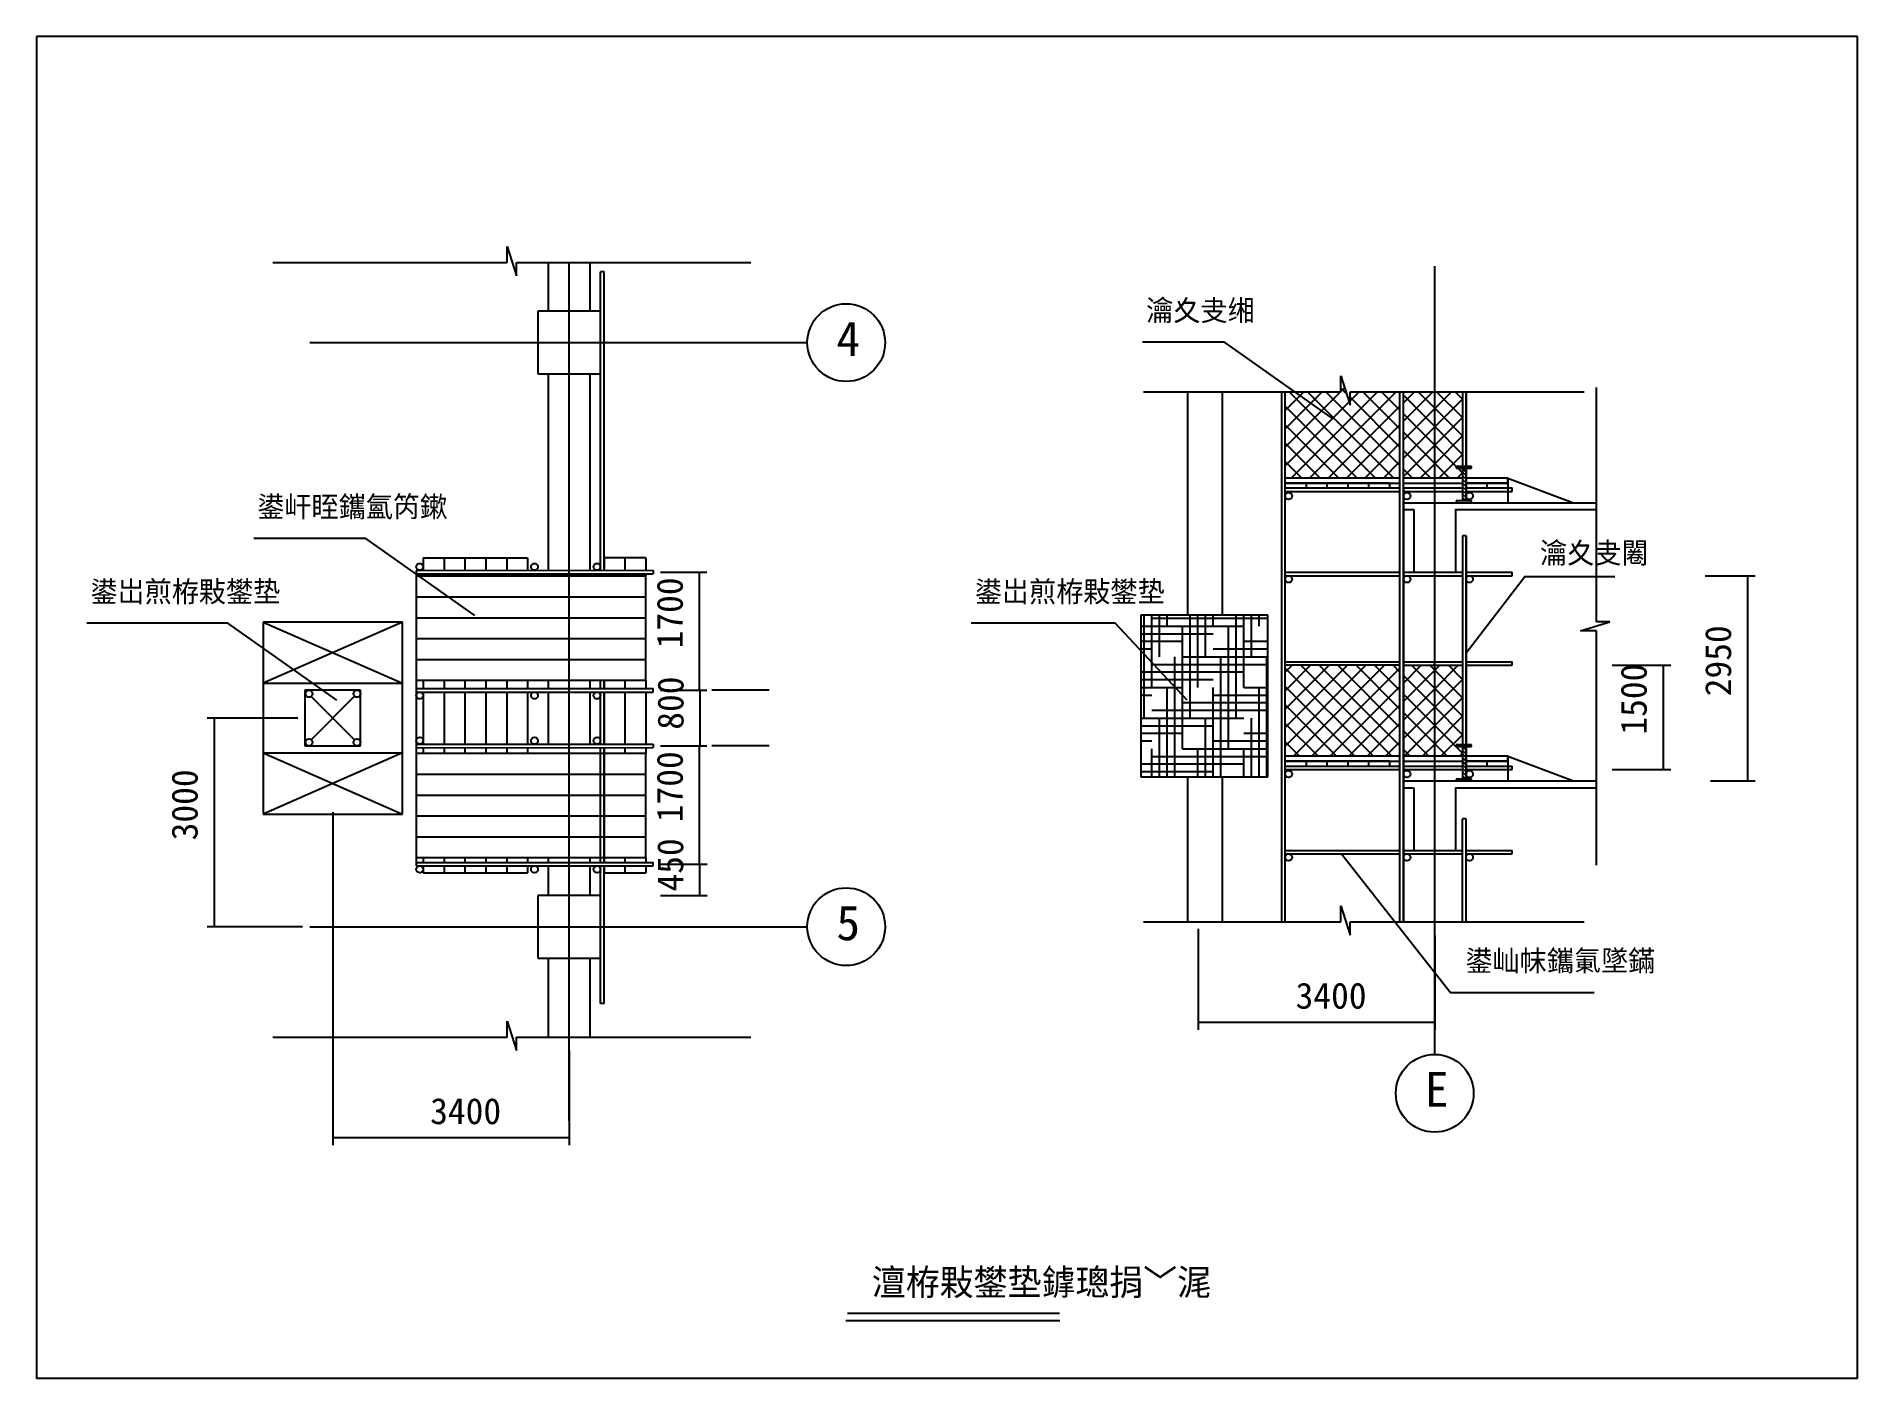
# Model space of a CAD drawing. Header units: metres. Extents: x 0 to 377, y 0 to 278.
import ezdxf

# ---------------------------------------------------------------- set-up
doc = ezdxf.new("R2010")
doc.units = ezdxf.units.M
doc.layers.add(' ', color=7, linetype='Continuous')

msp = doc.modelspace()

# ---------------------------------------------------------------- linework, layer by layer
at = {"layer": ' '}
for p, q in [((110.31, 53.39), (110.31, 231.12)), ((289.47, 67.13), (289.47, 230.35)), ((56.57, 214.53), (159.59, 214.53)), ((56.57, 93.57), (159.59, 93.57))]:
    msp.add_line(p, q, dxfattribs=at)
for p, q in [((377.01, 277.93), (0, 277.93)), ((0, 277.93), (0, 0)), ((377.01, 0), (377.01, 277.93)), ((97.45, 231.12), (97.45, 234.41)), ((97.45, 234.41), (99.37, 228.34)), ((48.96, 231.12), (97.45, 231.12)), ((99.37, 228.34), (99.37, 231.12)), ((99.37, 231.12), (147.87, 231.12)), ((105.99, 221.01), (105.99, 231.12)), ((114.63, 221.01), (114.63, 231.12)), ((116.79, 167.37), (116.79, 229.16)), ((117.51, 229.16), (116.79, 229.16)), ((117.51, 167.37), (117.51, 229.16)), ((116.79, 221.01), (103.83, 221.01)), ((103.83, 221.01), (103.83, 208.05)), ((116.79, 208.05), (116.79, 221.01)), ((103.83, 208.05), (116.79, 208.05)), ((105.99, 167.37), (105.99, 208.05)), ((114.63, 167.37), (114.63, 208.05)), ((270.02, 204.36), (270.02, 207.65)), ((270.02, 207.65), (271.94, 201.58)), ((229.15, 204.36), (270.02, 204.36)), ((238.26, 204.36), (238.26, 158.09)), ((245.5, 204.36), (245.5, 158.09)), ((257.79, 94.6), (257.79, 204.36)), ((258.51, 192.85), (270.81, 205.15)), ((258.51, 94.6), (258.51, 204.36)), ((258.51, 204.31), (258.56, 204.36)), ((258.51, 200.49), (262.38, 204.36)), ((258.51, 196.67), (266.2, 204.36)), ((277.22, 186.46), (259.33, 204.36)), ((259.76, 186.46), (277.66, 204.36)), ((281.04, 186.46), (263.15, 204.36)), ((263.58, 186.46), (281.47, 204.36)), ((282.27, 189.06), (266.96, 204.36)), ((271.19, 203.95), (270.02, 205.12)), ((271.94, 201.58), (271.94, 204.36)), ((271.94, 204.36), (320.44, 204.36)), ((271.94, 202.46), (273.84, 204.36)), ((282.27, 196.69), (274.6, 204.36)), ((282.27, 200.51), (278.42, 204.36)), ((282.27, 204.33), (282.24, 204.36)), ((282.27, 94.6), (282.27, 204.36)), ((282.99, 94.6), (282.99, 204.36)), ((282.99, 202.05), (285.29, 204.36)), ((282.99, 198.23), (289.11, 204.36)), ((289.47, 197.13), (282.99, 203.61)), ((289.47, 200.95), (286.06, 204.36)), ((289.47, 200.9), (292.93, 204.36)), ((295.23, 199.01), (289.87, 204.36)), ((295.23, 202.82), (293.69, 204.36)), ((295.23, 204.36), (295.23, 188.86)), ((295.95, 204.36), (295.95, 188.86)), ((295.95, 188.86), (295.95, 204.36)), ((322.97, 156.73), (322.97, 205.23)), ((258.51, 189.03), (271.73, 202.25)), ((273.41, 186.46), (258.51, 201.35)), ((267.4, 186.46), (282.27, 201.33)), ((282.27, 192.87), (271.94, 203.2)), ((282.99, 194.42), (289.47, 200.9)), ((289.47, 197.08), (295.23, 202.84)), ((295.23, 195.19), (289.47, 200.95)), ((269.59, 186.46), (258.51, 197.53)), ((271.21, 186.46), (282.27, 197.51)), ((289.47, 193.31), (282.99, 199.79)), ((282.99, 190.6), (289.47, 197.08)), ((289.47, 193.26), (295.23, 199.02)), ((295.23, 191.37), (289.47, 197.13)), ((265.77, 186.46), (258.51, 193.72)), ((275.03, 186.46), (282.27, 193.7)), ((289.47, 189.49), (282.99, 195.97)), ((282.99, 186.78), (289.47, 193.26)), ((289.47, 189.44), (295.23, 195.2)), ((293.92, 188.86), (289.47, 193.31)), ((261.95, 186.46), (258.51, 189.9)), ((278.85, 186.46), (282.27, 189.88)), ((288.68, 186.46), (282.99, 192.15)), ((286.49, 186.46), (289.47, 189.44)), ((292.5, 186.46), (289.47, 189.49)), ((290.31, 186.46), (295.23, 191.38)), ((297.08, 188.86), (293.91, 188.86)), ((293.91, 188.86), (293.91, 188.51)), ((293.91, 188.51), (297.08, 188.51)), ((295.23, 187.55), (294.26, 188.51)), ((295.23, 188.51), (295.23, 181.73)), ((295.95, 188.51), (295.95, 181.73)), ((295.95, 181.73), (295.95, 188.51)), ((297.08, 188.51), (297.08, 188.86)), ((282.27, 186.46), (258.51, 186.46)), ((258.51, 185.45), (282.27, 185.45)), ((280.11, 185.45), (258.51, 185.45)), ((262.83, 185.45), (262.83, 184.43)), ((267.15, 185.45), (267.15, 184.43)), ((271.47, 185.45), (271.47, 184.43)), ((275.79, 185.45), (275.79, 184.43)), ((280.11, 185.45), (280.11, 184.43)), ((284.86, 186.46), (282.99, 188.34)), ((295.23, 186.46), (282.99, 186.46)), ((282.99, 185.45), (295.23, 185.45)), ((294.12, 186.46), (295.23, 187.56)), ((295.95, 187.76), (295.23, 188.42)), ((295.95, 187), (295.23, 187.67)), ((295.95, 186.25), (295.23, 186.92)), ((295.95, 185.5), (295.23, 186.16)), ((295.95, 184.74), (295.23, 185.41)), ((304.59, 186.46), (295.95, 186.46)), ((295.95, 185.45), (304.59, 185.45)), ((304.59, 185.45), (295.95, 185.45)), ((300.27, 185.45), (300.27, 184.43)), ((304.59, 186.46), (304.59, 181.38)), ((304.59, 186.46), (318.2, 181.38)), ((304.59, 185.45), (304.59, 186.46)), ((304.59, 185.45), (304.59, 184.43)), ((258.51, 184.43), (282.27, 184.43)), ((258.51, 183.71), (282.27, 183.71)), ((282.99, 184.58), (282.99, 94.6)), ((282.99, 184.43), (295.23, 184.43)), ((282.99, 183.71), (295.23, 183.71)), ((282.99, 181.38), (322.97, 181.38)), ((297.08, 181.73), (293.91, 181.73)), ((293.91, 181.73), (293.91, 181.38)), ((293.91, 181.38), (297.08, 181.38)), ((295.95, 183.99), (295.23, 184.65)), ((295.95, 183.24), (295.23, 183.9)), ((295.95, 182.48), (295.23, 183.15)), ((295.95, 181.73), (295.23, 182.39)), ((295.95, 184.43), (305.53, 184.43)), ((295.95, 183.71), (305.53, 183.71)), ((297.08, 181.38), (297.08, 181.73)), ((305.53, 183.71), (305.53, 184.43)), ((282.99, 179.94), (285.14, 179.94)), ((282.99, 179.94), (285.14, 179.94)), ((285.15, 179.93), (285.14, 179.94)), ((285.15, 179.93), (285.14, 179.94)), ((285.15, 179.93), (285.15, 166.99)), ((293.79, 179.94), (322.97, 179.94)), ((293.79, 179.93), (293.79, 179.94)), ((293.79, 179.93), (293.79, 166.99)), ((295.23, 174.52), (295.23, 131.26)), ((295.95, 174.52), (295.23, 174.52)), ((295.95, 174.52), (295.95, 131.26)), ((295.95, 131.26), (295.95, 174.52)), ((80.07, 169.93), (80.07, 167.36)), ((80.07, 169.93), (101.67, 169.93)), ((84.39, 169.93), (84.39, 167.36)), ((88.71, 169.93), (88.71, 167.36)), ((93.03, 169.93), (93.03, 167.36)), ((97.35, 169.93), (97.35, 167.36)), ((101.67, 169.93), (101.67, 167.36)), ((117.51, 169.93), (117.51, 167.37)), ((121.83, 169.93), (117.51, 169.93)), ((121.83, 169.93), (121.83, 167.37)), ((126.15, 169.93), (121.83, 169.93)), ((126.15, 169.93), (126.15, 167.37)), ((78.63, 167.36), (127.7, 167.37)), ((78.63, 167.36), (78.63, 106.17)), ((78.63, 166.64), (127.7, 166.65)), ((78.63, 166.2), (126.15, 166.2)), ((80.07, 166.64), (80.07, 166.2)), ((84.39, 166.64), (84.39, 166.2)), ((88.71, 166.64), (88.71, 166.2)), ((93.03, 166.64), (93.03, 166.2)), ((97.35, 166.64), (97.35, 166.2)), ((101.67, 166.64), (101.67, 166.2)), ((116.79, 166.2), (116.79, 166.65)), ((117.51, 166.65), (117.51, 166.2)), ((117.51, 166.2), (117.51, 166.65)), ((121.83, 166.65), (121.83, 166.2)), ((126.15, 166.65), (126.15, 166.2)), ((126.15, 144.6), (126.15, 166.2)), ((127.7, 167.37), (127.7, 166.65)), ((129.2, 167.01), (138.79, 167.01)), ((137.29, 142.53), (137.29, 167.01)), ((258.51, 166.98), (282.27, 166.98)), ((258.51, 166.26), (282.27, 166.26)), ((282.99, 166.98), (295.23, 166.98)), ((282.99, 166.26), (295.23, 166.26)), ((285.15, 166.99), (285.15, 166.98)), ((285.15, 166.98), (293.78, 166.98)), ((293.79, 166.99), (293.78, 166.98)), ((295.95, 166.98), (305.53, 166.98)), ((295.95, 166.26), (305.53, 166.26)), ((305.53, 166.26), (305.53, 166.98)), ((345.49, 166.26), (355.81, 166.26)), ((354.31, 123.78), (354.31, 166.26)), ((78.63, 161.88), (126.15, 161.88)), ((46.95, 156.64), (75.75, 143.97)), ((75.75, 156.64), (46.95, 143.97)), ((75.75, 156.64), (46.95, 156.64)), ((46.95, 156.64), (46.95, 116.86)), ((75.75, 116.86), (75.75, 156.64)), ((78.63, 157.56), (126.15, 157.56)), ((254.91, 158.09), (228.65, 158.09)), ((228.65, 158.09), (228.65, 124.59)), ((228.65, 155.84), (249.97, 155.84)), ((229.33, 136.79), (229.33, 158.09)), ((230.92, 143.14), (230.92, 158.09)), ((230.92, 157.43), (254.91, 157.43)), ((232.51, 149.49), (232.51, 158.09)), ((234.1, 155.84), (234.1, 158.09)), ((237.27, 130.44), (237.27, 155.84)), ((238.86, 136.79), (238.86, 158.09)), ((240.45, 143.14), (240.45, 158.09)), ((242.03, 149.49), (242.03, 158.09)), ((243.62, 155.84), (243.62, 158.09)), ((246.8, 130.44), (246.8, 155.84)), ((248.38, 136.79), (248.38, 158.09)), ((249.97, 143.14), (249.97, 158.09)), ((251.56, 149.49), (251.56, 158.09)), ((253.15, 155.84), (253.15, 158.09)), ((254.91, 124.59), (254.91, 158.09)), ((319.67, 154.81), (325.75, 156.73)), ((322.97, 154.81), (319.67, 154.81)), ((325.75, 156.73), (322.97, 156.73)), ((322.97, 106.31), (322.97, 154.81)), ((78.63, 153.24), (126.15, 153.24)), ((228.65, 154.25), (243.62, 154.25)), ((228.65, 152.67), (237.27, 152.67)), ((228.65, 151.08), (230.92, 151.08)), ((243.62, 151.08), (254.91, 151.08)), ((249.97, 152.67), (254.91, 152.67)), ((78.63, 148.92), (126.15, 148.92)), ((230.92, 147.9), (254.91, 147.9)), ((235.68, 124.59), (235.68, 149.49)), ((237.27, 149.49), (254.91, 149.49)), ((245.21, 124.59), (245.21, 149.49)), ((254.73, 124.59), (254.73, 149.49)), ((258.51, 148.43), (282.27, 148.43)), ((282.27, 147.71), (258.51, 147.71)), ((258.51, 146.26), (259.96, 147.71)), ((258.51, 142.44), (263.78, 147.71)), ((258.51, 138.62), (267.6, 147.71)), ((258.51, 134.81), (271.42, 147.71)), ((258.51, 130.99), (275.24, 147.71)), ((276.78, 128.86), (258.51, 147.12)), ((260.21, 128.86), (279.06, 147.71)), ((280.6, 128.86), (261.75, 147.71)), ((264.02, 128.86), (282.27, 147.1)), ((282.27, 131.01), (265.56, 147.71)), ((282.27, 134.83), (269.38, 147.71)), ((282.27, 138.64), (273.2, 147.71)), ((282.27, 142.46), (277.02, 147.71)), ((282.27, 146.28), (280.84, 147.71)), ((282.99, 148.43), (295.23, 148.43)), ((282.99, 147.71), (295.23, 147.71)), ((282.99, 144), (286.69, 147.71)), ((289.47, 142.9), (284.66, 147.71)), ((289.47, 146.72), (288.47, 147.71)), ((289.47, 146.67), (290.51, 147.71)), ((289.47, 142.85), (294.33, 147.71)), ((295.23, 144.78), (292.29, 147.71)), ((295.95, 148.43), (305.53, 148.43)), ((295.95, 147.71), (305.53, 147.71)), ((305.53, 147.71), (305.53, 148.43)), ((326.22, 147.71), (338.33, 147.71)), ((336.83, 126.11), (336.83, 147.71)), ((46.95, 143.97), (75.75, 143.97)), ((78.63, 144.6), (126.15, 144.6)), ((80.07, 144.6), (80.07, 142.89)), ((84.39, 144.6), (84.39, 142.89)), ((88.71, 144.6), (88.71, 142.89)), ((93.03, 144.6), (93.03, 142.89)), ((97.35, 144.6), (97.35, 142.89)), ((101.67, 144.6), (101.67, 142.89)), ((105.99, 142.89), (105.99, 144.6)), ((114.63, 142.89), (114.63, 144.6)), ((116.79, 142.89), (116.79, 144.6)), ((117.51, 142.89), (117.51, 144.6)), ((117.51, 144.6), (117.51, 142.89)), ((121.83, 144.6), (121.83, 142.89)), ((126.15, 144.6), (126.15, 142.89)), ((228.65, 146.32), (249.97, 146.32)), ((228.65, 144.73), (243.62, 144.73)), ((272.96, 128.86), (258.51, 143.31)), ((267.84, 128.86), (282.27, 143.28)), ((282.99, 140.19), (289.47, 146.67)), ((289.47, 139.08), (282.99, 145.56)), ((295.23, 140.96), (289.47, 146.72)), ((289.47, 139.03), (295.23, 144.79)), ((67.11, 142.53), (55.59, 142.53)), ((55.59, 142.53), (55.59, 131.01)), ((65.86, 141.28), (56.86, 132.28)), ((56.88, 141.24), (65.84, 132.28)), ((67.11, 131.01), (67.11, 142.53)), ((78.63, 142.89), (127.7, 142.89)), ((78.63, 142.17), (127.7, 142.17)), ((80.07, 142.17), (80.07, 131.36)), ((84.39, 142.17), (84.39, 131.36)), ((88.71, 142.17), (88.71, 131.36)), ((93.03, 142.17), (93.03, 131.36)), ((97.35, 142.17), (97.35, 131.36)), ((101.67, 142.17), (101.67, 131.36)), ((105.99, 131.37), (105.99, 142.17)), ((114.63, 131.37), (114.63, 142.17)), ((116.79, 131.37), (116.79, 142.17)), ((117.51, 131.37), (117.51, 142.17)), ((117.51, 142.17), (117.51, 131.37)), ((121.83, 142.17), (121.83, 131.37)), ((126.15, 142.17), (126.15, 131.37)), ((127.7, 142.17), (127.7, 142.89)), ((129.2, 142.53), (138.79, 142.53)), ((137.44, 131.01), (137.44, 142.53)), ((151.7, 142.53), (139.84, 142.53)), ((228.65, 143.14), (237.27, 143.14)), ((228.65, 141.55), (230.92, 141.55)), ((234.1, 124.59), (234.1, 143.14)), ((237.27, 139.97), (254.91, 139.97)), ((243.62, 124.59), (243.62, 143.14)), ((243.62, 141.55), (254.91, 141.55)), ((249.97, 143.14), (254.91, 143.14)), ((253.15, 124.59), (253.15, 143.14)), ((282.99, 136.37), (289.47, 142.85)), ((289.47, 135.26), (282.99, 141.74)), ((295.23, 137.14), (289.47, 142.9)), ((289.47, 135.21), (295.23, 140.97)), ((54.09, 136.77), (35.35, 136.77)), ((36.85, 93.57), (36.85, 136.77)), ((228.65, 136.79), (249.97, 136.79)), ((230.92, 138.38), (254.91, 138.38)), ((232.51, 124.59), (232.51, 136.79)), ((242.03, 124.59), (242.03, 136.79)), ((251.56, 124.59), (251.56, 136.79)), ((269.14, 128.86), (258.51, 139.49)), ((271.66, 128.86), (282.27, 139.47)), ((282.99, 132.55), (289.47, 139.03)), ((289.47, 131.44), (282.99, 137.92)), ((295.23, 133.32), (289.47, 139.08)), ((289.47, 131.39), (295.23, 137.15)), ((228.65, 135.2), (243.62, 135.2)), ((228.65, 133.62), (237.27, 133.62)), ((228.65, 132.03), (230.92, 132.03)), ((243.62, 132.03), (254.91, 132.03)), ((249.97, 133.62), (254.91, 133.62)), ((265.32, 128.86), (258.51, 135.67)), ((275.48, 128.86), (282.27, 135.65)), ((288.23, 128.86), (282.99, 134.11)), ((283.12, 128.86), (289.47, 135.21)), ((295.23, 129.5), (289.47, 135.26)), ((290.75, 128.86), (295.23, 133.33)), ((46.95, 129.57), (75.75, 116.86)), ((75.75, 129.57), (46.95, 116.86)), ((46.95, 129.57), (75.75, 129.57)), ((55.59, 131.01), (67.11, 131.01)), ((78.63, 131.36), (127.7, 131.37)), ((78.63, 130.64), (127.7, 130.65)), ((78.63, 129.48), (126.15, 129.48)), ((80.07, 130.64), (80.07, 129.48)), ((84.39, 130.64), (84.39, 129.48)), ((88.71, 130.64), (88.71, 129.48)), ((93.03, 130.64), (93.03, 129.48)), ((97.35, 130.64), (97.35, 129.48)), ((101.67, 130.64), (101.67, 129.48)), ((116.79, 106.89), (116.79, 130.65)), ((117.51, 130.65), (117.51, 106.89)), ((117.51, 106.89), (117.51, 130.65)), ((121.83, 130.65), (121.83, 129.48)), ((126.15, 130.65), (126.15, 129.48)), ((126.15, 107.88), (126.15, 129.48)), ((127.7, 131.37), (127.7, 130.65)), ((129.2, 131.01), (138.79, 131.01)), ((137.29, 106.53), (137.29, 131.01)), ((151.7, 131.01), (139.84, 131.01)), ((230.92, 124.59), (230.92, 130.44)), ((230.92, 128.85), (254.91, 128.85)), ((237.27, 130.44), (254.91, 130.44)), ((240.45, 124.59), (240.45, 130.44)), ((249.97, 124.59), (249.97, 130.44)), ((261.5, 128.86), (258.51, 131.85)), ((282.27, 128.86), (258.51, 128.86)), ((279.3, 128.86), (282.27, 131.83)), ((284.41, 128.86), (282.99, 130.29)), ((295.23, 128.86), (282.99, 128.86)), ((286.93, 128.86), (289.47, 131.39)), ((292.05, 128.86), (289.47, 131.44)), ((297.08, 131.26), (293.91, 131.26)), ((293.91, 131.26), (293.91, 130.91)), ((293.91, 130.91), (297.08, 130.91)), ((294.57, 128.86), (295.23, 129.52)), ((295.23, 130.91), (295.23, 124.13)), ((295.95, 130.16), (295.23, 130.82)), ((295.95, 129.4), (295.23, 130.07)), ((295.95, 128.65), (295.23, 129.32)), ((295.95, 127.9), (295.23, 128.56)), ((295.95, 130.91), (295.95, 124.13)), ((295.95, 124.13), (295.95, 130.91)), ((304.59, 128.86), (295.95, 128.86)), ((297.08, 130.91), (297.08, 131.26)), ((304.59, 128.86), (304.59, 123.78)), ((304.59, 128.86), (318.2, 123.78)), ((304.59, 127.85), (304.59, 128.86)), ((78.63, 125.16), (126.15, 125.16)), ((228.65, 127.27), (249.97, 127.27)), ((228.65, 125.68), (243.62, 125.68)), ((228.65, 124.59), (254.91, 124.59)), ((238.26, 124.59), (238.26, 94.6)), ((245.5, 124.59), (245.5, 94.6)), ((258.51, 127.85), (282.27, 127.85)), ((280.11, 127.85), (258.51, 127.85)), ((258.51, 126.83), (282.27, 126.83)), ((258.51, 126.11), (282.27, 126.11)), ((262.83, 127.85), (262.83, 126.83)), ((267.15, 127.85), (267.15, 126.83)), ((271.47, 127.85), (271.47, 126.83)), ((275.79, 127.85), (275.79, 126.83)), ((280.11, 127.85), (280.11, 126.83)), ((282.99, 127.85), (295.23, 127.85)), ((282.99, 126.83), (295.23, 126.83)), ((282.99, 126.11), (295.23, 126.11)), ((295.95, 127.14), (295.23, 127.81)), ((295.95, 126.39), (295.23, 127.06)), ((295.95, 125.64), (295.23, 126.3)), ((295.95, 124.88), (295.23, 125.55)), ((295.95, 124.13), (295.23, 124.79)), ((295.95, 127.85), (304.59, 127.85)), ((304.59, 127.85), (295.95, 127.85)), ((295.95, 126.83), (305.53, 126.83)), ((295.95, 126.11), (305.53, 126.11)), ((300.27, 127.85), (300.27, 126.83)), ((304.59, 127.85), (304.59, 126.83)), ((305.53, 126.11), (305.53, 126.83)), ((326.22, 126.11), (338.33, 126.11)), ((78.63, 120.84), (126.15, 120.84)), ((282.99, 123.78), (322.97, 123.78)), ((282.99, 122.34), (285.14, 122.34)), ((285.15, 122.33), (285.14, 122.34)), ((285.15, 122.33), (285.15, 109.39)), ((293.79, 122.34), (322.97, 122.34)), ((293.79, 122.33), (293.79, 122.34)), ((293.79, 122.33), (293.79, 109.39)), ((297.08, 124.13), (293.91, 124.13)), ((293.91, 124.13), (293.91, 123.78)), ((293.91, 123.78), (297.08, 123.78)), ((297.08, 123.78), (297.08, 124.13)), ((346.56, 123.78), (355.81, 123.78)), ((61.35, 117.27), (61.35, 48.32)), ((46.95, 116.86), (75.75, 116.86)), ((78.63, 116.52), (126.15, 116.52)), ((295.23, 94.6), (295.23, 115.93)), ((295.95, 115.93), (295.23, 115.93)), ((295.95, 94.6), (295.95, 115.93)), ((78.63, 112.2), (126.15, 112.2)), ((258.51, 109.38), (282.27, 109.38)), ((282.99, 109.38), (295.23, 109.38)), ((285.15, 109.39), (285.15, 109.38)), ((285.15, 109.39), (285.15, 109.38)), ((285.15, 109.38), (293.78, 109.38)), ((285.15, 109.38), (293.78, 109.38)), ((293.79, 109.39), (293.78, 109.38)), ((293.79, 109.39), (293.78, 109.38)), ((295.95, 109.38), (305.53, 109.38)), ((305.53, 108.66), (305.53, 109.38)), ((78.63, 107.88), (126.15, 107.88)), ((78.63, 106.89), (127.7, 106.89)), ((78.63, 106.17), (127.7, 106.17)), ((80.07, 107.88), (80.07, 106.89)), ((80.07, 106.17), (80.07, 104.73)), ((84.39, 107.88), (84.39, 106.89)), ((84.39, 106.17), (84.39, 104.73)), ((88.71, 107.88), (88.71, 106.89)), ((88.71, 106.17), (88.71, 104.73)), ((93.03, 107.88), (93.03, 106.89)), ((93.03, 106.17), (93.03, 104.73)), ((97.35, 107.88), (97.35, 106.89)), ((97.35, 106.17), (97.35, 104.73)), ((101.67, 107.88), (101.67, 106.89)), ((101.67, 106.17), (101.67, 104.73)), ((105.99, 106.89), (105.99, 107.88)), ((105.99, 100.05), (105.99, 106.17)), ((114.63, 106.89), (114.63, 107.88)), ((114.63, 100.05), (114.63, 106.17)), ((116.79, 77.7), (116.79, 106.17)), ((117.51, 77.7), (117.51, 106.17)), ((117.51, 106.17), (117.51, 104.73)), ((121.83, 107.88), (121.83, 106.89)), ((121.83, 106.17), (121.83, 104.73)), ((126.15, 107.88), (126.15, 106.89)), ((126.15, 106.17), (126.15, 104.73)), ((127.7, 106.17), (127.7, 106.89)), ((129.2, 106.53), (138.87, 106.53)), ((129.2, 106.53), (138.79, 106.53)), ((137.37, 100.05), (137.37, 106.53)), ((258.51, 108.66), (282.27, 108.66)), ((282.99, 108.66), (295.23, 108.66)), ((295.95, 108.66), (305.53, 108.66)), ((80.07, 104.73), (101.67, 104.73)), ((117.51, 104.73), (121.83, 104.73)), ((121.83, 104.73), (126.15, 104.73)), ((116.79, 100.05), (103.83, 100.05)), ((103.83, 100.05), (103.83, 87.09)), ((116.79, 87.09), (116.79, 100.05)), ((129.22, 100.05), (138.87, 100.05)), ((229.15, 94.6), (270.02, 94.6)), ((270.02, 94.6), (270.02, 97.9)), ((270.02, 97.9), (271.94, 91.82)), ((271.94, 91.82), (271.94, 94.6)), ((271.94, 94.6), (320.44, 94.6)), ((55.07, 93.57), (35.35, 93.57)), ((240.51, 93.1), (240.51, 72.22)), ((289.47, 91.76), (289.47, 72.22)), ((103.83, 87.09), (116.79, 87.09)), ((105.99, 70.7), (105.99, 87.09)), ((114.63, 70.7), (114.63, 87.09)), ((117.51, 77.7), (116.79, 77.7)), ((97.45, 70.7), (97.45, 74)), ((97.45, 74), (99.37, 67.92)), ((289.47, 73.72), (240.51, 73.72)), ((48.96, 70.7), (97.45, 70.7)), ((99.37, 67.92), (99.37, 70.7)), ((99.37, 70.7), (147.87, 70.7)), ((110.31, 67.86), (110.31, 48.32)), ((110.31, 49.82), (61.35, 49.82)), ((167.53, 12.05), (211.87, 12.05)), ((167.9, 13.56), (211.78, 13.56)), ((377.01, 0), (0, 0))]:
    msp.add_line(p, q)
for points in [[(268.5, 198.7), (245.94, 214.64), (229.01, 214.64)], [(90.77, 158.05), (68.21, 173.98), (44.98, 173.98)], [(295.95, 150.27), (308.16, 166.06), (326.77, 166.06)], [(62.16, 140.47), (39.6, 156.4), (10.44, 156.4)], [(238.24, 140.47), (223.3, 156.4), (193.53, 156.4)], [(270.15, 108.66), (292.71, 79.96), (322.49, 79.96)]]:
    msp.add_lwpolyline(points)
for centre, radius in [((167.64, 214.53), 8.05), ((259.23, 182.78), 0.72), ((283.71, 182.78), 0.72), ((296.67, 182.78), 0.72), ((79.35, 168.09), 0.72), ((103.11, 168.09), 0.72), ((116.07, 168.09), 0.72), ((259.23, 165.54), 0.72), ((283.71, 165.54), 0.72), ((296.67, 165.54), 0.72), ((56.42, 141.82), 0.74), ((66.36, 141.82), 0.74), ((79.35, 141.45), 0.72), ((103.11, 141.45), 0.72), ((116.07, 141.45), 0.72), ((56.42, 131.76), 0.74), ((66.37, 131.76), 0.74), ((79.35, 132.09), 0.72), ((103.11, 132.09), 0.72), ((116.07, 132.09), 0.72), ((259.23, 125.18), 0.72), ((283.71, 125.18), 0.72), ((296.67, 125.18), 0.72), ((79.35, 105.45), 0.72), ((103.11, 105.45), 0.72), ((116.07, 105.45), 0.72), ((259.23, 107.94), 0.72), ((283.71, 107.94), 0.72), ((296.67, 107.94), 0.72), ((167.64, 93.57), 8.05), ((289.47, 59.08), 8.05)]:
    msp.add_circle(centre, radius)

# ---------------------------------------------------------------- texts
for s, height, p in [('瀹夊叏缃', 4.32, (229.73, 219.04)), ('4', 7.2, (165.61, 211.73)), ('鍙屽眰鑴氳笍鏉', 4.32, (45.71, 178.39)), ('瀹夊叏闂', 4.32, (311.27, 168.82)), ('鍙岀煎栫敤鐢垫', 4.32, (11.17, 160.81)), ('鍙岀煎栫敤鐢垫', 4.32, (194.26, 160.81)), ('5', 7.2, (165.61, 90.77)), ('鍙屾帓鑴氭墜鏋', 4.32, (295.82, 84.37)), ('3400', 5.4, (260.67, 76.59)), ('E', 7.2, (287.44, 56.29)), ('3400', 5.4, (81.51, 52.69)), ('澶栫敤鐢垫鎼璁捐﹀浘', 5.4, (172.96, 17.26))]:
    msp.add_text(s, height=height).set_placement(p)
for s, p in [('1700', (133.81, 151.21)), ('2950', (350.83, 141.29)), ('1500', (333.36, 133.35)), ('800', (133.96, 134.36)), ('1700', (133.81, 115.21)), ('3000', (33.37, 111.46)), ('450', (133.9, 100.86))]:
    msp.add_text(s, height=5.4, rotation=90).set_placement(p)

doc.saveas('drawing.dxf')
